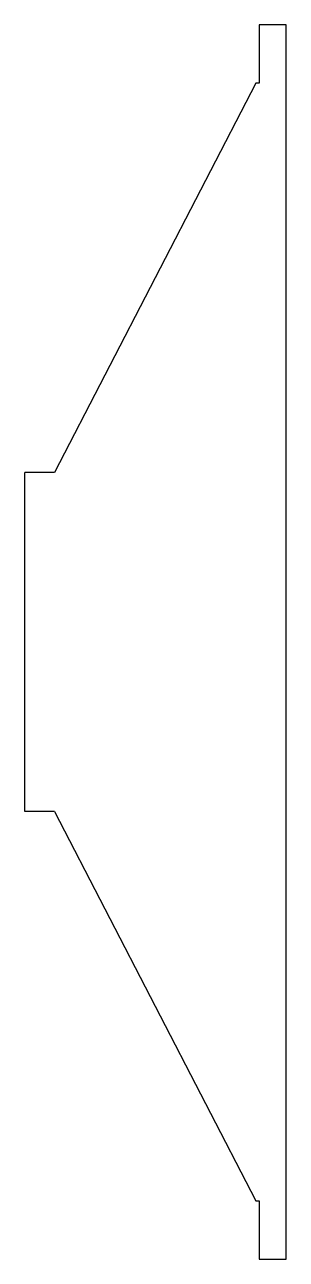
# Model space of a CAD drawing. Header units: millimetres. Extents: x -27 to 165, y -344 to 566.
import ezdxf

# ---------------------------------------------------------------- set-up
doc = ezdxf.new("R2010")
doc.units = ezdxf.units.MM
doc.linetypes.add('K5LT_BASIC', pattern=[0])
doc.layers.add('Системный слой', color=7, linetype='Continuous')

msp = doc.modelspace()

# ---------------------------------------------------------------- linework, layer by layer
at = {"layer": 'Системный слой', "color": 150, "linetype": 'K5LT_BASIC', "lineweight": 30}
for p, q in [((145.2, 566.1), (145.2, 523.1)), ((165.2, 566.1), (145.2, 566.1)), ((165.2, -343.9), (165.2, 566.1)), ((142.69, 523.1), (-5.31, 236.1)), ((145.2, 523.1), (142.69, 523.1)), ((-27.31, -13.9), (-27.31, 236.1)), ((-5.31, 236.1), (-27.31, 236.1)), ((-5.31, -13.9), (-27.31, -13.9)), ((-5.31, -13.9), (142.69, -300.9)), ((142.69, -300.9), (145.2, -300.9)), ((145.2, -300.9), (145.2, -343.9)), ((145.2, -343.9), (165.2, -343.9))]:
    msp.add_line(p, q, dxfattribs=at)

doc.saveas('drawing.dxf')
